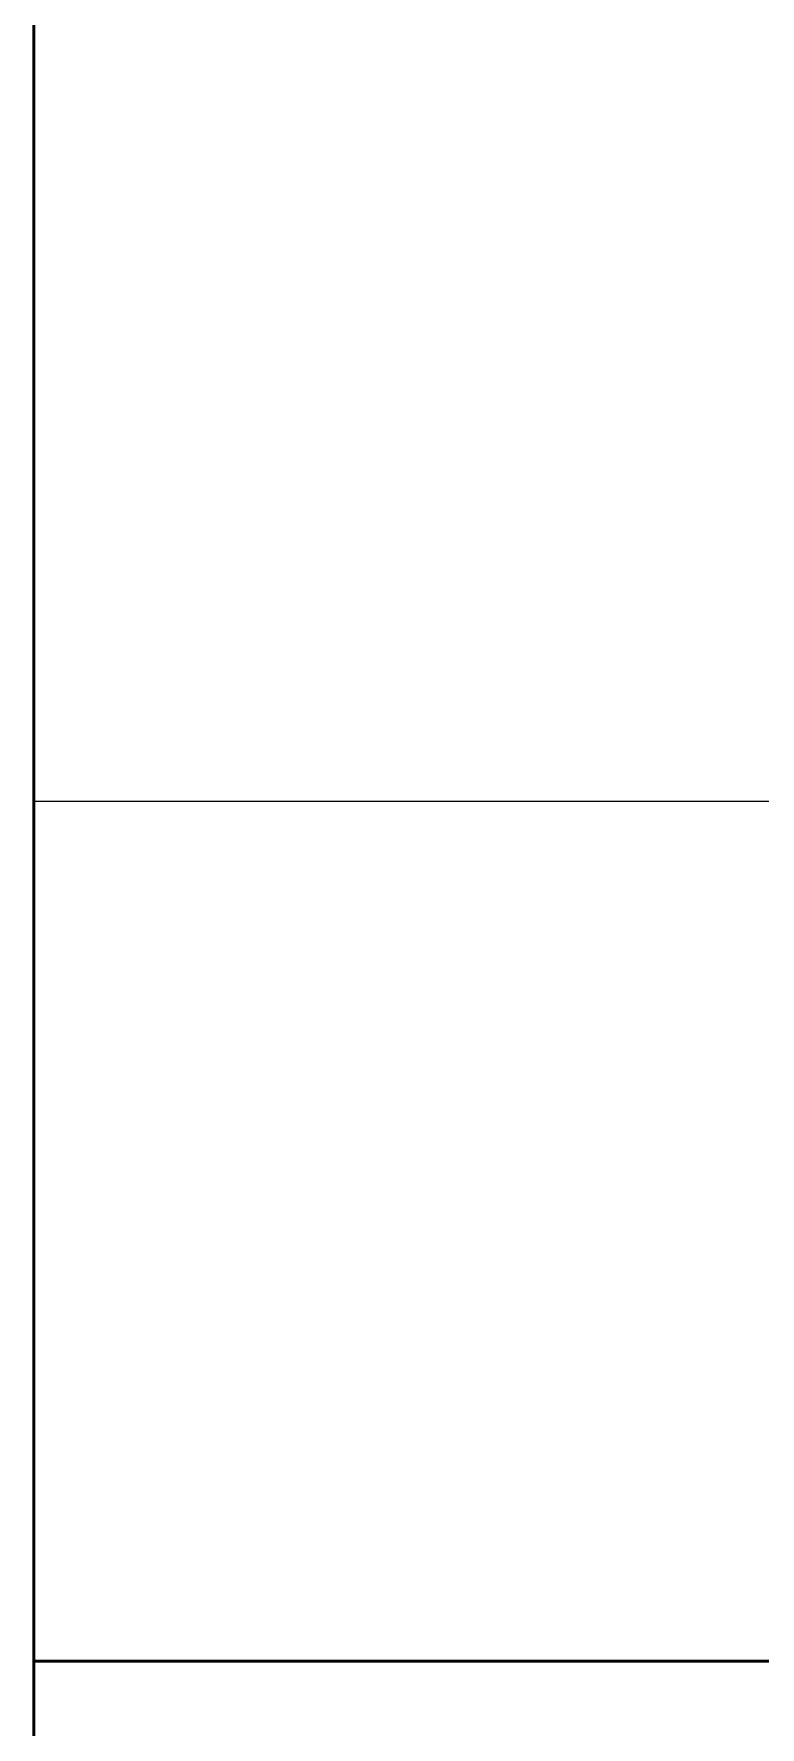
# Model space of a CAD drawing. Extents: x 182769.15 to 182771.38, y 101811.72 to 101812.21.
# Drawn here: x 182770.2499 to 182770.3039, y 101811.9635 to 101812.0893 of the extents above; entities that cross this region are included whole.
import ezdxf

# ---------------------------------------------------------------- set-up
doc = ezdxf.new("R2010")
doc.units = 0
doc.header["$MEASUREMENT"] = 0
doc.layers.add('DUVAR', color=7, linetype='Continuous')
doc.layers.add('Standard', color=7, linetype='Continuous', lineweight=25)

msp = doc.modelspace()

# ---------------------------------------------------------------- linework, layer by layer
at = {"layer": 'DUVAR'}
msp.add_line((182770.24994, 101812.03228), (182770.35048, 101812.03228), dxfattribs=at)
at = {"layer": 'Standard', "color": 4, "linetype": 'ByBlock', "lineweight": 50}
for p, q in [((182770.24994, 101812.21363), (182770.24994, 101811.9684)), ((182770.24994, 101811.72316), (182770.24994, 101812.21363)), ((182770.54873, 101811.9684), (182770.24994, 101811.9684)), ((182770.24994, 101811.9684), (182770.24994, 101811.72316)), ((182770.24994, 101811.9684), (182770.69933, 101811.9684))]:
    msp.add_line(p, q, dxfattribs=at)

doc.saveas('drawing.dxf')
